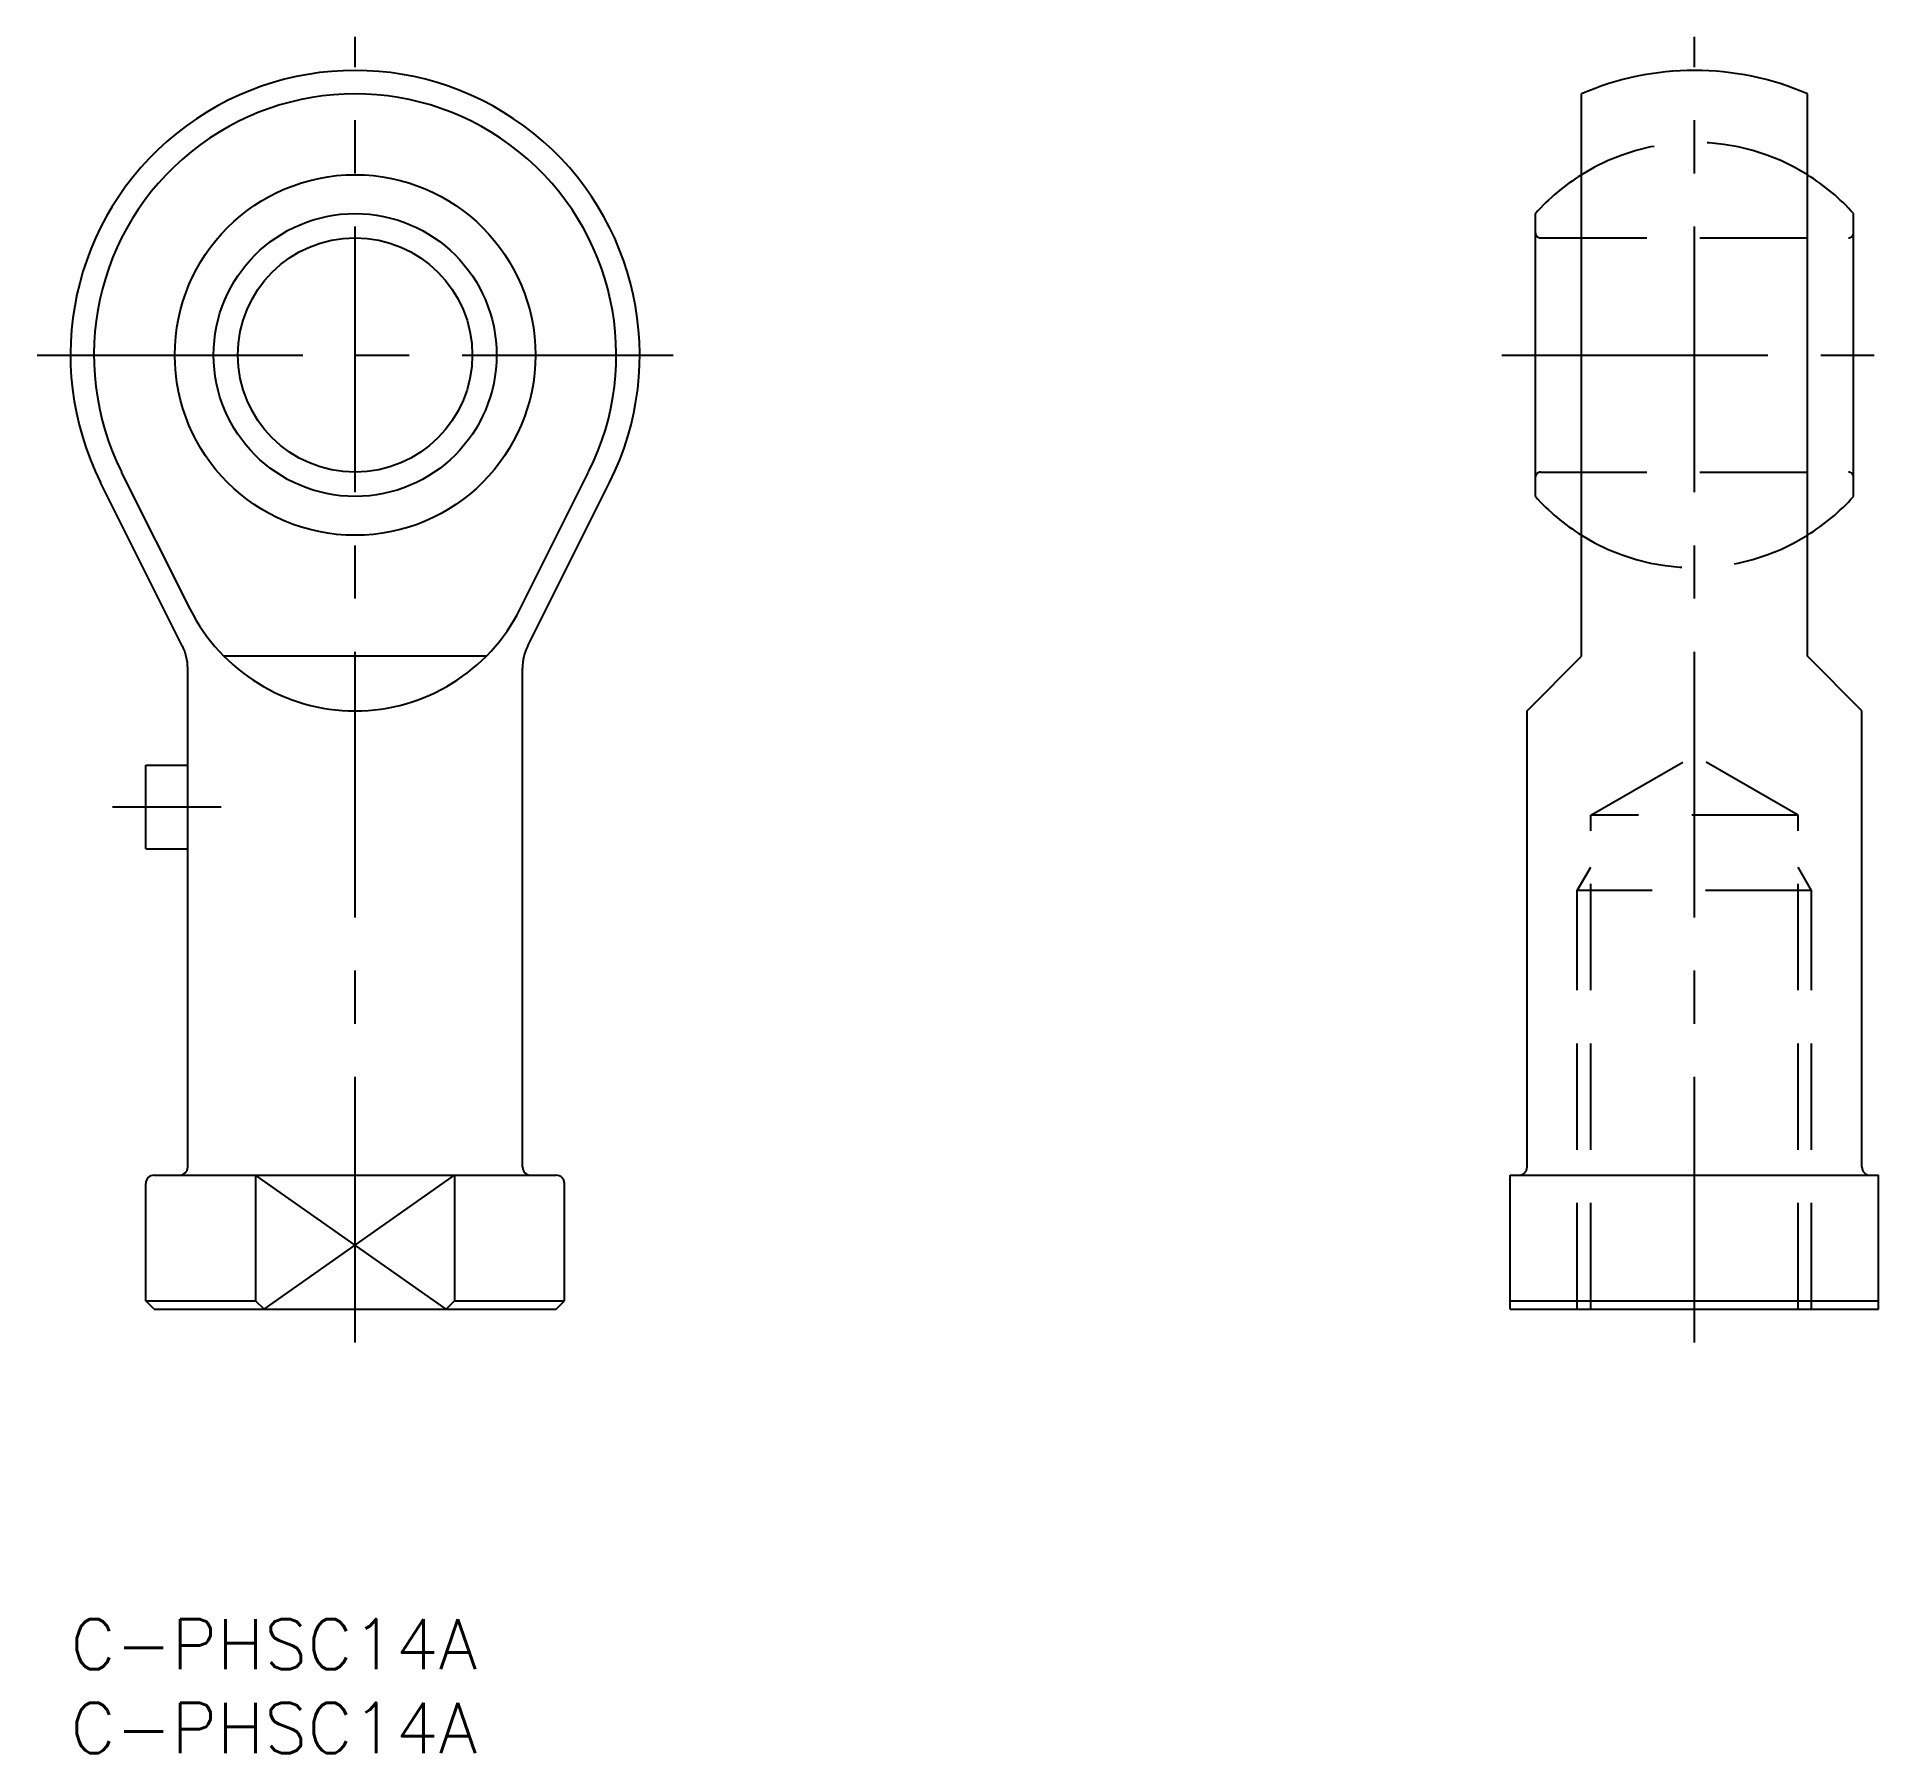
# Model space of a CAD drawing. Extents: x -2 to 108, y -8 to 95.
import ezdxf
from ezdxf.enums import TextEntityAlignment as Align

# ---------------------------------------------------------------- set-up
doc = ezdxf.new("R2010")
doc.units = 0
doc.header["$LTSCALE"] = 0.5
doc.linetypes.add('CENTER', pattern=[50.8, 31.75, -6.35, 6.35, -6.35])
doc.linetypes.add('DASHED', pattern=[19.05, 12.7, -6.35])
doc.layers.get('0').update_dxf_attribs({"linetype": 'CONTINUOUS'})
doc.layers.add('CENTER', color=1, linetype='CENTER')
doc.styles.get("Standard").update_dxf_attribs({"font": 'txt.shx', "height": 3, "bigfont": 'bigfont.shx'})

msp = doc.modelspace()

# ---------------------------------------------------------------- linework, layer by layer
at = {"color": 7, "linetype": 'CONTINUOUS'}
for p, q in [((90.25, 57.52), (90.25, 91.12)), ((103.75, 57.52), (103.75, 91.12)), ((87.5, 67.07), (87.5, 83.97)), ((106.5, 67.07), (106.5, 83.97)), ((7.14, 60.36), (3.05, 68.53)), ((26.86, 60.36), (30.95, 68.53)), ((6.68, 58.15), (1.8, 67.91)), ((27.32, 58.15), (32.2, 67.91)), ((24.82, 57.52), (9.18, 57.52)), ((87, 54.27), (90.25, 57.52)), ((107, 54.27), (103.75, 57.52)), ((7, 27.02), (7, 56.81)), ((27, 27.02), (27, 56.81)), ((87, 27.02), (87, 54.27)), ((107, 27.02), (107, 54.27)), ((4.5, 46.02), (4.5, 51.02)), ((4.5, 51.02), (7, 51.02)), ((4.5, 46.02), (7, 46.02)), ((4.5, 19.02), (4.5, 26.02)), ((5, 26.52), (29, 26.52)), ((11.06, 26.52), (11.06, 19.02)), ((22.94, 26.52), (22.94, 19.02)), ((29.5, 19.02), (29.5, 26.02)), ((86, 18.52), (86, 26.52)), ((86, 26.52), (108, 26.52)), ((108, 18.52), (108, 26.52)), ((5, 18.52), (4.5, 19.02)), ((4.5, 19.02), (11.06, 19.02)), ((11.56, 18.52), (11.06, 19.02)), ((22.44, 18.52), (22.94, 19.02)), ((22.94, 19.02), (29.5, 19.02)), ((29, 18.52), (29.5, 19.02)), ((86, 19.02), (108, 19.02)), ((5, 18.52), (29, 18.52)), ((86, 18.52), (108, 18.52))]:
    msp.add_line(p, q, dxfattribs=at)
at = {"color": 3, "linetype": 'DASHED'}
for p, q in [((87.8, 82.52), (106.2, 82.52)), ((87.8, 68.52), (106.2, 68.52)), ((90.81, 48.02), (97, 51.59)), ((103.19, 48.02), (97, 51.59)), ((90.81, 18.52), (90.81, 48.02)), ((103.19, 48.02), (90.81, 48.02)), ((103.19, 18.52), (103.19, 48.02)), ((90, 43.52), (90.81, 44.93)), ((104, 43.52), (103.19, 44.93)), ((90, 18.52), (90, 43.52)), ((104, 43.52), (90, 43.52)), ((104, 18.52), (104, 43.52))]:
    msp.add_line(p, q, dxfattribs=at)
at = {"color": 3, "linetype": 'CONTINUOUS'}
for p, q in [((22.44, 18.52), (11.06, 26.52)), ((11.56, 18.52), (22.94, 26.52))]:
    msp.add_line(p, q, dxfattribs=at)
at = {"color": 7, "linetype": 'CONTINUOUS'}
for radius in [10.77, 8.45, 7]:
    msp.add_circle((17, 75.52), radius, dxfattribs=at)
for centre, radius, start, end in [((17, 75.52), 17, 333.4059, 206.5941), ((97, 75.52), 17, 66.6056, 113.3944), ((17, 75.52), 15.6, 333.4059, 206.5941), ((97, 75.48), 12.74, 121.9864, 138.2045), ((97, 75.48), 12.74, 41.7955, 58.0136), ((97, 75.56), 12.74, 221.7955, 238.0136), ((97, 75.56), 12.74, 301.9864, 318.2045), ((17, 65.29), 11.03, 206.5941, 333.4059), ((4, 56.81), 3, 0, 26.5941), ((30, 56.81), 3, 153.4059, 180), ((6.5, 27.02), 0.5, 270, 0), ((27.5, 27.02), 0.5, 180, 270), ((86.5, 27.02), 0.5, 270, 0), ((107.5, 27.02), 0.5, 180, 270), ((5, 26.02), 0.5, 90, 180), ((29, 26.02), 0.5, 0, 90)]:
    msp.add_arc(centre, radius, start, end, dxfattribs=at)
at = {"color": 3, "linetype": 'DASHED'}
for centre, radius, start, end in [((97, 75.48), 12.74, 58.0136, 121.9864), ((87.8, 82.82), 0.3, 180, 270), ((106.2, 82.82), 0.3, 270, 0), ((87.8, 68.22), 0.3, 90, 180), ((106.2, 68.22), 0.3, 0, 90), ((97, 75.56), 12.74, 238.0136, 301.9864)]:
    msp.add_arc(centre, radius, start, end, dxfattribs=at)
at = {"layer": 'CENTER', "color": 1, "linetype": 'CENTER'}
for p, q in [((17, 16.52), (17, 94.52)), ((97, 16.52), (97, 94.52)), ((-2, 75.52), (36, 75.52)), ((85.5, 75.52), (108.5, 75.52)), ((2.5, 48.52), (9, 48.52))]:
    msp.add_line(p, q, dxfattribs=at)

# ---------------------------------------------------------------- texts
at = {"color": 7, "linetype": 'CONTINUOUS'}
for p in [(0, 0), (0, -5)]:
    msp.add_text('C-PHSC14A', height=3, dxfattribs=at).set_placement(p, align=Align.TOP_LEFT)

doc.saveas('drawing.dxf')
